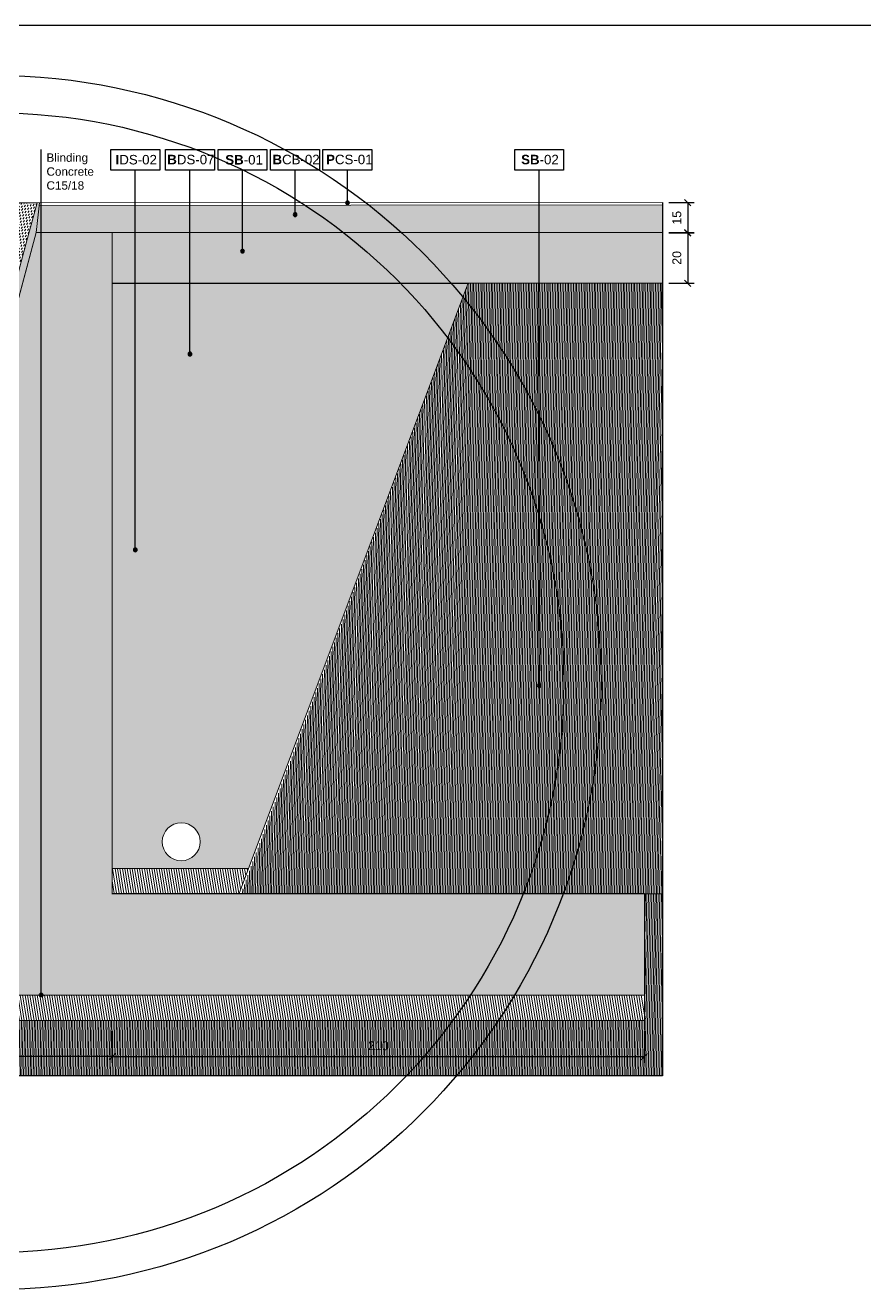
# Model space of a CAD drawing. Header units: metres. Extents: x -325 to 301, y -147 to 149.
# Drawn here: x 108.899 to 112.211, y 28.466 to 33.457 of the extents above; entities that cross this region are included whole.
import ezdxf

# ---------------------------------------------------------------- set-up
doc = ezdxf.new("R2010")
doc.units = ezdxf.units.M
doc.linetypes.add('ACAD_ISO03W100', pattern=[30, 12, -18])
doc.layers.get('Defpoints').update_dxf_attribs({"lineweight": 13})
doc.layers.add('-aux', color=50, linetype='Continuous', plot=False)
doc.layers.add('-AUX-QAD', color=5, linetype='Continuous', plot=False)
doc.layers.add('0-TX-1_25', color=7, linetype='Continuous', true_color=0x3f4f7f)
for name, color, linetype in [('02-L-Geotextile', 32, 'Continuous'), ('02-L-Waterproofing Membrane', 152, 'Continuous'), ('1-SECCIÓ', 1, 'Continuous'), ('A-KEYPLAN_HATCH', 7, 'Continuous'), ('A_TEXT_2', 7, 'Continuous')]:
    doc.layers.add(name, color=color, linetype=linetype)
for name, color, linetype, lineweight, true_color in [('03-TR-Paviment_08_Natural Stone Bleachers', 7, 'Continuous', 5, 0xafad9d), ('3-TR grava', 7, 'Continuous', 5, 0x666666), ('3-TR tot_u', 7, 'Continuous', 5, 0x787878)]:
    doc.layers.add(name, color=color, linetype=linetype, lineweight=lineweight, true_color=true_color)
for name, color, linetype, lineweight in [('1-CM', 7, 'Continuous', 0), ('3-TR Formigó', 252, 'Continuous', 0), ('3-TR Seleccionat', 44, 'Continuous', 0), ('3-TR Tot-u', 37, 'Continuous', 0)]:
    doc.layers.add(name, color=color, linetype=linetype, lineweight=lineweight)
doc.layers.add('_aux', color=2, linetype='Continuous', lineweight=30, plot=False)
doc.styles.get("Standard").update_dxf_attribs({"font": 'arial.ttf'})
doc.dimstyles.new('ISO-25', dxfattribs={"dimtxt": 0.1, "dimasz": 0.1, "dimexe": 0.1, "dimexo": 0.1, "dimgap": 0.1, "dimtad": 1, "dimdec": 0, "dimlfac": 100, "dimzin": 9, "dimtxsty": 'Standard', "dimblk": 'OBLIQUE', "dimcen": 0.1, "dimadec": 0, "dimazin": 0, "dimtfac": 1, "dimtdec": 0, "dimtmove": 0, "dimatfit": 3, "dimldrblk": 'OBLIQUE', "dimfxl": 1, "dimarcsym": 0})

# ---------------------------------------------------------------- blocks, each defined once
blk = doc.blocks.new('_Oblique')
at = {"color": 0, "lineweight": -2}
blk.add_line((-0.5, -0.5), (0.5, 0.5), dxfattribs=at)
blk = doc.blocks.new('*D683')
at = {"layer": '0-TX-1_25', "color": 0, "lineweight": -2, "transparency": 16777216}
for p, q in [((111.4376, 32.757), (111.5376, 32.757)), ((111.5126, 32.757), (111.5126, 32.637)), ((111.4376, 32.637), (111.5376, 32.637))]:
    blk.add_line(p, q, dxfattribs=at)
at = {"layer": 'Defpoints', "color": 0, "transparency": 16777216}
for p in [(111.4126, 32.757), (111.4126, 32.637), (111.5126, 32.637)]:
    blk.add_point(p, dxfattribs=at)
at = {"layer": '0-TX-1_25', "color": 0, "lineweight": -2, "transparency": 16777216, "xscale": 0.025, "yscale": 0.025, "zscale": 0.025}
for p, rotation in [((111.5126, 32.757), 90), ((111.5126, 32.637), 270)]:
    blk.add_blockref('_Oblique', p, dxfattribs=dict(at, rotation=rotation))
at = {"layer": '0-TX-1_25', "color": 0, "transparency": 16777216, "insert": (111.4698, 32.697), "char_height": 0.035, "attachment_point": 5, "rotation": 90}
blk.add_mtext('15', dxfattribs=at)
blk = doc.blocks.new('hatch keyplan 2')
at = {"layer": 'A-KEYPLAN_HATCH'}
blk.add_lwpolyline([(0, 0.00548), (0.01287, 0.00548), (0.01287, 0), (0, 0)], close=True, dxfattribs=at)
blk = doc.blocks.new('hatch keyplan')
at = {"layer": 'A-KEYPLAN_HATCH'}
blk.add_blockref('hatch keyplan 2', (1.43058, 0.85215), dxfattribs=at)
blk = doc.blocks.new('PCS01')
at = {"layer": 'A-KEYPLAN_HATCH'}
blk.add_blockref('hatch keyplan', (-1.42958, -0.85215), dxfattribs=at)
at = {"layer": 'A_TEXT_2', "insert": (0.0002, 0.00411), "char_height": 0.0025, "attachment_point": 1}
blk.add_mtext_dynamic_manual_height_columns('\\pi0.00161;{\\fArial|b1|i0|c0|p34;P}CS-01', width=0.0145619, gutter_width=0.015, heights=[0], dxfattribs=at)
blk = doc.blocks.new('POINT')
at = {"layer": '0-TX-1_25'}
h = blk.add_hatch(dxfattribs=at)
h.set_pattern_fill('ANGLE', color=256)
h.set_pattern_definition([(0, (-83.747, -12.726), (0, 6.985), [5.08, -1.905]), (90, (-83.747, -12.726), (-6.985, 4e-16), [5.08, -1.905])])
edge = h.paths.add_edge_path()
edge.add_arc((0, 0), 0.0075, 0, 360)
h = blk.add_hatch(color=256, dxfattribs=at)
h.dxf.hatch_style = 1
edge = h.paths.add_edge_path()
edge.add_arc((0, 0), 0.0075, 0, 360)
blk.add_circle((0, 0), 0.0075, dxfattribs=at)
blk = doc.blocks.new('B-DS07')
at = {"layer": 'A-KEYPLAN_HATCH'}
blk.add_blockref('hatch keyplan', (-1.43058, -0.85215), dxfattribs=at)
at = {"layer": 'A_TEXT_2', "insert": (-0.0008, 0.00408), "char_height": 0.0025, "attachment_point": 1}
blk.add_mtext_dynamic_manual_height_columns('\\pi0.00128;{\\fArial|b1|i0|c0|p34;B}DS-07', width=0.0145619, gutter_width=0.015, heights=[0], dxfattribs=at)
blk = doc.blocks.new('I-06B')
at = {"layer": 'A-KEYPLAN_HATCH'}
blk.add_blockref('hatch keyplan', (-1.43058, -0.85215), dxfattribs=at)
at = {"layer": 'A_TEXT_2', "insert": (-0.0008, 0.00405), "char_height": 0.0025, "attachment_point": 1}
blk.add_mtext_dynamic_manual_height_columns('\\pi0.00206;{\\fArial|b1|i0|c0|p34;I}DS-02', width=0.0145619, gutter_width=0.015, heights=[0], dxfattribs=at)
blk = doc.blocks.new('SB-01')
at = {"layer": 'A-KEYPLAN_HATCH'}
blk.add_blockref('hatch keyplan', (-1.43058, -0.85215), dxfattribs=at)
at = {"layer": 'A_TEXT_2', "insert": (-0.0008, 0.00403), "char_height": 0.0025, "attachment_point": 1}
blk.add_mtext_dynamic_manual_height_columns('\\pi0.00271;{\\fArial|b1|i0|c0|p34;SB}-01', width=0.0145619, gutter_width=0.015, heights=[0], dxfattribs=at)
blk = doc.blocks.new('B-CB02')
at = {"layer": 'A-KEYPLAN_HATCH'}
blk.add_blockref('hatch keyplan', (-1.43058, -0.85215), dxfattribs=at)
at = {"layer": 'A_TEXT_2', "insert": (-0.0008, 0.00409), "char_height": 0.0025, "attachment_point": 1}
blk.add_mtext_dynamic_manual_height_columns('\\pi0.00129;{\\fArial|b1|i0|c0|p34;B}CB-02', width=0.0145619, gutter_width=0.015, heights=[0], dxfattribs=at)
blk = doc.blocks.new('*D1362')
at = {"layer": '0-TX-1_25', "color": 0, "lineweight": -2, "transparency": 16777216}
for p, q in [((111.4376, 32.6387), (111.5376, 32.6387)), ((111.5126, 32.6387), (111.5126, 32.4387)), ((111.4376, 32.4387), (111.5376, 32.4387))]:
    blk.add_line(p, q, dxfattribs=at)
at = {"layer": 'Defpoints', "color": 0, "transparency": 16777216}
for p in [(111.4126, 32.6387), (111.4126, 32.4387), (111.5126, 32.4387)]:
    blk.add_point(p, dxfattribs=at)
at = {"layer": '0-TX-1_25', "color": 0, "lineweight": -2, "transparency": 16777216, "xscale": 0.025, "yscale": 0.025, "zscale": 0.025}
for p, rotation in [((111.5126, 32.6387), 90), ((111.5126, 32.4387), 270)]:
    blk.add_blockref('_Oblique', p, dxfattribs=dict(at, rotation=rotation))
at = {"layer": '0-TX-1_25', "color": 0, "transparency": 16777216, "insert": (111.4698, 32.5387), "char_height": 0.035, "attachment_point": 5, "rotation": 90}
blk.add_mtext('20', dxfattribs=at)
blk = doc.blocks.new('*D1507')
at = {"layer": '0-TX-1_25', "color": 0, "lineweight": -2, "transparency": 16777216}
for p, q in [((125.0709, 30.3796), (124.9763, 30.3796)), ((125.0013, 30.3796), (125.0013, 30.2288)), ((124.9013, 30.2288), (125.0263, 30.2288))]:
    blk.add_line(p, q, dxfattribs=at)
at = {"layer": 'Defpoints', "color": 0, "transparency": 16777216}
for p in [(125.0959, 30.3796), (22.7213, 30.2288), (125.0013, 30.2288)]:
    blk.add_point(p, dxfattribs=at)
at = {"layer": '0-TX-1_25', "color": 0, "lineweight": -2, "transparency": 16777216, "xscale": 0.025, "yscale": 0.025, "zscale": 0.025}
for p, rotation in [((125.0013, 30.3796), 90), ((125.0013, 30.2288), 270)]:
    blk.add_blockref('_Oblique', p, dxfattribs=dict(at, rotation=rotation))
at = {"layer": '0-TX-1_25', "color": 0, "transparency": 16777216, "insert": (124.9584, 30.3042), "char_height": 0.035, "attachment_point": 5, "rotation": 90}
blk.add_mtext('15', dxfattribs=at)
blk = doc.blocks.new('*D1716')
at = {"layer": '0-TX-1_25', "color": 0, "lineweight": -2, "transparency": 16777216}
for p, q in [((22.7944, 30.8407), (22.6694, 30.8407)), ((22.6944, 30.8407), (22.6944, 30.7266)), ((22.7059, 30.7266), (22.6694, 30.7266))]:
    blk.add_line(p, q, dxfattribs=at)
at = {"layer": 'Defpoints', "color": 0, "transparency": 16777216}
for p in [(141.1864, 30.8407), (22.6944, 30.7266), (22.7309, 30.7266)]:
    blk.add_point(p, dxfattribs=at)
at = {"layer": '0-TX-1_25', "color": 0, "lineweight": -2, "transparency": 16777216, "xscale": 0.025, "yscale": 0.025, "zscale": 0.025}
for p, rotation in [((22.6944, 30.8407), 90), ((22.6944, 30.7266), 270)]:
    blk.add_blockref('_Oblique', p, dxfattribs=dict(at, rotation=rotation))
at = {"layer": '0-TX-1_25', "color": 0, "transparency": 16777216, "insert": (22.6518, 30.7837), "char_height": 0.035, "attachment_point": 5, "rotation": 90}
blk.add_mtext('11', dxfattribs=at)
blk = doc.blocks.new('*D2822')
at = {"layer": '0-TX-1_25', "color": 0, "lineweight": -2, "transparency": 16777216}
for p, q in [((109.242, 29.4862), (109.242, 29.3612)), ((111.342, 29.4862), (111.342, 29.3612)), ((109.242, 29.3862), (111.342, 29.3862))]:
    blk.add_line(p, q, dxfattribs=at)
at = {"layer": 'Defpoints', "color": 0, "transparency": 16777216}
for p in [(109.242, 30.0292), (111.342, 30.0292), (111.342, 29.3862)]:
    blk.add_point(p, dxfattribs=at)
at = {"layer": '0-TX-1_25', "color": 0, "lineweight": -2, "transparency": 16777216, "xscale": 0.025, "yscale": 0.025, "zscale": 0.025, "rotation": 180}
blk.add_blockref('_Oblique', (109.242, 29.3862), dxfattribs=at)
at = {"layer": '0-TX-1_25', "color": 0, "lineweight": -2, "transparency": 16777216, "xscale": 0.025, "yscale": 0.025, "zscale": 0.025}
blk.add_blockref('_Oblique', (111.342, 29.3862), dxfattribs=at)
at = {"layer": '0-TX-1_25', "color": 0, "transparency": 16777216, "insert": (110.292, 29.4291), "char_height": 0.035, "attachment_point": 5}
blk.add_mtext('210', dxfattribs=at)
blk = doc.blocks.new('*D2823')
at = {"layer": '0-TX-1_25', "color": 0, "lineweight": -2, "transparency": 16777216}
for p, q in [((108.2425, 29.4862), (108.2425, 29.3612)), ((109.242, 29.4862), (109.242, 29.3612)), ((109.242, 29.3862), (108.2425, 29.3862))]:
    blk.add_line(p, q, dxfattribs=at)
at = {"layer": 'Defpoints', "color": 0, "transparency": 16777216}
for p in [(108.2425, 30.0292), (109.242, 30.0292), (108.2425, 29.3862)]:
    blk.add_point(p, dxfattribs=at)
at = {"layer": '0-TX-1_25', "color": 0, "lineweight": -2, "transparency": 16777216, "xscale": 0.025, "yscale": 0.025, "zscale": 0.025, "rotation": 180}
blk.add_blockref('_Oblique', (108.2425, 29.3862), dxfattribs=at)
at = {"layer": '0-TX-1_25', "color": 0, "lineweight": -2, "transparency": 16777216, "xscale": 0.025, "yscale": 0.025, "zscale": 0.025}
blk.add_blockref('_Oblique', (109.242, 29.3862), dxfattribs=at)
at = {"layer": '0-TX-1_25', "color": 0, "transparency": 16777216, "insert": (108.7422, 29.4291), "char_height": 0.035, "attachment_point": 5}
blk.add_mtext('100', dxfattribs=at)
blk = doc.blocks.new('SB-02')
at = {"layer": 'A-KEYPLAN_HATCH'}
blk.add_blockref('hatch keyplan', (-1.43058, -0.85215), dxfattribs=at)
at = {"layer": 'A_TEXT_2', "insert": (-0.0008, 0.00408), "char_height": 0.0025, "attachment_point": 1}
blk.add_mtext_dynamic_manual_height_columns('\\pi0.00249;{\\fArial|b1|i0|c0|p34;SB}-02', width=0.0145619, gutter_width=0.015, heights=[0], dxfattribs=at)

msp = doc.modelspace()

# ---------------------------------------------------------------- hatches: boundary and pattern name
at = {"layer": '03-TR-Paviment_08_Natural Stone Bleachers'}
h = msp.add_hatch(dxfattribs=at)
h.set_pattern_fill('DASH', color=256, scale=0.002611, angle=233, style=0, double=1)
h.set_pattern_definition([(233, (-46.239539, -92.854922), (0.0016315323, -0.01160895562), [0.0082894435, -0.0082894435])])
h.paths.add_polyline_path([(108.8419, 32.7557), (108.9454, 32.7558), (108.8276, 32.3163), (108.731, 32.3422)])
at = {"layer": '3-TR Formigó'}
h = msp.add_hatch(dxfattribs=at)
h.set_pattern_fill('ANSI31', color=256, scale=0.003, angle=234.1752, style=0)
h.set_pattern_definition([(279.1752, (109.317729, 29.909296), (0.00940313, 0.0015188), [])])
h.paths.add_polyline_path([(109.242, 30.0301), (109.742, 30.0301), (109.7796, 30.1292), (109.242, 30.1292)])
h = msp.add_hatch(dxfattribs=at)
h.set_pattern_fill('ANSI31', color=256, scale=0.003, angle=234.1752)
h.set_pattern_definition([(279.175244, (-102.153147, -14.149756), (0.00940313004, 0.0015188056), [])])
h.paths.add_polyline_path([(111.345, 29.5293), (111.3391, 29.6293), (105.8918, 29.6292), (105.8918, 29.5292)])
at = {"layer": '3-TR grava'}
h = msp.add_hatch(dxfattribs=at)
h.set_pattern_fill('GRAVEL', color=256, scale=0.0025, angle=-65.4594)
h.set_pattern_definition([(162.5533796, (2.5500054, -0.0138024), (-0.73086644131, 0.22474540032), [0.008543036, -0.84576209]), (119.510333, (2.5418553, -0.011241), (0.374251288077, -0.66679248899), [0.014660118, -1.451351222]), (67.051039, (2.534634, 0.001517), (-0.37166305921, -0.86775216532), [0.010337038, -1.02336807]), (201.814281, (2.5099072, 0.0174516), (1.1816513546, 0.469715154285), [0.013350113, -1.321660936]), (227.3742463, (2.497513, 0.0124907), (0.56129668583, 0.605306765596), [0.013090842, -1.295995194]), (291.814281, (2.488648, 0.0028586), (-0.469715154285, 1.1816513546), [0.013350113, -1.321660936]), (332.2348325, (2.4936087, -0.0095356), (-0.920500067664, 0.48719079982), [0.01765484, -1.747827883]), (6.7959204, (2.5092309, -0.01776), (1.455422802274, 0.175879835744), [0.016667988, -1.650131415]), (55.9701577, (2.5257818, -0.0157877), (0.53993870226, 0.80497232735), [0.013395325, -1.326138642]), (109.7769504, (2.533278, -0.0046864), (0.23234959325, -0.6617765231), [0.015292832, -0.749348424]), (156.9380299, (2.5281036, 0.0097044), (-0.951889986588, 0.403052978446), [0.019776948, -1.957919313]), (73.354667, (2.53544, -0.0399984), (0.16196556244, 0.56259079852), [0.006750113, -0.668264146]), (106.0098265, (2.5373734, -0.033531), (0.22733362578, -0.80367821458), [0.01284205, -1.271365975]), (159.54059, (2.53383, -0.021187), (-0.05776387, -0.026373951), [0.008980233, -0.080822328]), (137.739183, (2.538917, -0.013979), (0.24739749646, -0.2360714484), [0.004836033, -0.47876556]), (226.342002, (2.535338, -0.010726), (0.1469176593, 0.1368857239), [0.00683914, -0.335118825]), (325.504349, (2.530616, -0.015674), (0.194649594, -0.120543708), [0.01110799, -0.359157454]), (96.105643, (2.539771, -0.021965), (-0.0050159677, -0.1419016916), [0.00803218, -0.192772453]), (310.9301324, (2.520041, 0.0227766), (0.43703112279, -0.49851684798), [0.0112522, -1.113970667]), (4.886768, (2.5274127, 0.0142754), (-0.74089837675, -0.05905798283), [0.009439973, -0.934555392]), (227.739183, (2.551324, -0.0166906), (0.2360714484, 0.24739749646), [0.009672002, -0.47392959]), (278.1510517, (2.5448196, -0.0238488), (-0.09044790183, 0.65676055534), [0.0112522, -1.113970667]), (273.984547, (2.4842274, 0.006425), (-0.0163420158, 0.3415672533), [0.01085088, -0.531693358]), (229.3157327, (2.4849814, -0.0044), (0.50353281537, 0.57893281462), [0.009091803, -0.900089835]), (1.3420016, (2.493824, -0.043642), (0.3415672533, 0.01634201583), [0.009672002, -0.47392959]), (311.8946167, (2.5034933, -0.0434156), (-0.57391684668, 0.64543450721), [0.01064457, -1.0538094]), (3.984547, (2.480901, -0.015338), (-0.3415672533, -0.0163420158), [0.00542544, -0.537118798]), (35.850525, (2.492241, -0.040176), (0.2046815294, 0.1632596751), [0.003237865, -0.320549874]), (100.504349, (2.494866, -0.03828), (0.0213579835, -0.1996655617), [0.013090842, -0.248726365]), (120.549598, (2.4924793, -0.0254085), (0.32150338248, -0.55126475042), [0.012131675, -1.20103412]), (238.23066, (2.525418, -0.018048), (0.089153789, 0.1105117726), [0.009158097, -0.21979441]), (287.6978187, (2.520596, -0.025834), (0.33282943061, -1.034733695266), [0.01598892, -1.582900227]), (355.485988, (2.5254565, -0.041066), (-0.50984289608, 0.04643782207), [0.006537706, -0.647234808]), (24.54059, (2.531974, -0.04158), (0.03138992, 0.08413782), [0.00381, -0.05969]), (54.7970292, (2.493685, -0.023462), (-0.29885128628, -0.41567313925), [0.008821674, -0.87334852]), (342.5533796, (2.4987703, -0.0162537), (0.7308664413, -0.22474540033), [0.017086072, -0.837219055]), (294.54059, (2.51507, -0.021376), (0.08413782, -0.03138992), [0.01651, -0.04699]), (259.8454386, (2.5219276, -0.036395), (-0.14060757846, -0.76225636034), [0.01004024, -0.993982918]), (188.595196, (2.5201575, -0.046278), (-0.2574294319, -0.04773193475), [0.009245727, -0.45304125]), (142.1865674, (2.5110156, -0.0476597), (-1.07874377495, 0.83377402095), [0.015053627, -1.49031161]), (109.9666708, (2.499123, -0.0384305), (-0.28509749581, 0.77730426339), [0.015925736, -1.57664616])])
h.paths.add_polyline_path([(110.2627, 31.4159), (109.7796, 30.1292), (109.242, 30.1292), (109.242, 32.4386), (110.6467, 32.4387)])
edge = h.paths.add_edge_path(flags=16)
edge.add_arc((109.5142, 30.2343), 0.075, 0, 360)
at = {"layer": '3-TR Seleccionat'}
h = msp.add_hatch(dxfattribs=at)
h.set_pattern_fill('ANSI31', color=256, scale=0.002, angle=223.8682)
h.set_pattern_definition([(268.8682195, (2.924366, 4.728651), (0.00634876118, -0.00012542528), [])])
h.paths.add_polyline_path([(109.75, 30.0292), (111.4127, 30.0293), (111.4127, 32.4387), (110.6467, 32.4387)])
h = msp.add_hatch(dxfattribs=at)
h.set_pattern_fill('ANSI31', color=256, scale=0.002, angle=223.8682)
h.set_pattern_definition([(268.8682195, (0.4408655, 4.0218437), (0.00634876118, -0.00012542528), [])])
h.paths.add_polyline_path([(104.4128, 30.03), (104.4128, 29.31), (111.4128, 29.31), (111.4127, 30.0286), (111.342, 30.0292), (111.342, 29.5293), (105.8918, 29.5293), (105.8918, 30.0292)])
at = {"layer": '3-TR Tot-u'}
h = msp.add_hatch(dxfattribs=at)
h.set_pattern_fill('EARTH', color=256, scale=0.005, angle=-84.0741)
h.set_pattern_definition([(275.925852, (2.473252, 1.280642), (0.034858251, -0.028302426), [0.03175, -0.03175]), (275.925852, (2.485095, 1.28187), (0.034858251, -0.028302426), [0.03175, -0.03175]), (275.925852, (2.496937, 1.2831), (0.034858251, -0.028302426), [0.03175, -0.03175]), (5.925852, (2.501295, 1.279562), (0.028302426, 0.034858251), [0.03175, -0.03175]), (5.925852, (2.502524, 1.26772), (0.028302426, 0.034858251), [0.03175, -0.03175]), (5.925852, (2.503753, 1.255877), (0.028302426, 0.034858251), [0.03175, -0.03175])])
h.paths.add_polyline_path([(111.4127, 32.4387), (111.4127, 32.6387), (109.242, 32.6387), (109.242, 32.4387)])
at = {"layer": '3-TR tot_u'}
h = msp.add_hatch(dxfattribs=at)
h.set_pattern_fill('AR-CONC', color=256, scale=9e-05, angle=90.2664)
h.set_pattern_definition([(140.266414, (2.473252, 1.130642), (0.0013582613, 0.0164031132), [0.0017145, -0.0188595]), (85.266414, (2.473252, 1.130642), (-0.0171801815, -0.0032518273), [0.0013716, -0.0150876526]), (190.717859, (2.473365, 1.132009), (-0.0158219194, 0.0131512858), [0.0014571008, -0.016028122]), (136.450614, (2.46868, 1.13062), (0.003670327, 0.024414444), [0.00257175, -0.02828925]), (186.901972, (2.468986, 1.132655), (-0.0223674596, 0.021262598), [0.002185652, -0.024042205]), (81.450565, (2.46868, 1.13062), (-0.0223674596, 0.021262598), [0.002057397, -0.022631376]), (111.266414, (2.469813, 1.132912), (0.0091403206, 0.0136879438), [0.0017145, -0.0188595]), (56.266414, (2.469813, 1.132912), (-0.0166026007, 0.0054850432), [0.0013716, -0.0150876]), (161.71786, (2.470574, 1.134052), (-0.0074622802, 0.019172987), [0.0014571008, -0.0160280944]), (127.7664143, (2.473252, 1.1306417), (-0.00761116375, 0.0002425866), [0, -0.01490472, 0, -0.0153162, 0, -0.01514475]), (97.766414, (2.473252, 1.130642), (-0.00904411703, 0.00597178094), [0, -0.00873252, 0, -0.01456182, 0, -0.00577215]), (57.766414, (2.473276, 1.125544), (0.00045883928, 0.012205419), [0, -0.005715, 0, -0.0178308, 0, -0.0236601]), (47.766414, (2.473287, 1.123258), (-0.0023503487, 0.0133208417), [0, -0.0074295, 0, -0.01184148, 0, -0.0168021])])
h.paths.add_polyline_path([(108.942, 32.6387), (108.942, 32.6687), (108.9558, 32.7557), (108.9454, 32.7558), (108.9133, 32.636), (108.8276, 32.3163), (108.731, 32.3422), (108.7284, 32.3325), (108.825, 32.3066), (108.6193, 31.5392), (108.6473, 31.5392)])
h = msp.add_hatch(dxfattribs=at)
h.set_pattern_fill('AR-CONC', color=256, scale=0.00025, angle=92.9928)
h.set_pattern_definition([(142.992814, (2.473252, 1.13064), (0.001601339, 0.045692094), [0.0047625, -0.0523875]), (87.992814, (2.47325, 1.13064), (-0.047239044, -0.011292642), [0.00381, -0.041910146]), (193.44426, (2.473386, 1.13445), (-0.045637704, 0.034399452), [0.004047502, -0.044522561]), (139.177014, (2.46057, 1.12998), (0.00695794, 0.068226093), [0.00714375, -0.07858125]), (189.62837, (2.46115, 1.135664), (-0.064870924, 0.05604051), [0.006071256, -0.0667839]), (84.176966, (2.46057, 1.12998), (-0.064870924, 0.05604051), [0.00571499, -0.062864933]), (113.992814, (2.46341, 1.136486), (0.023552455, 0.039186736), [0.0047625, -0.0523875]), (58.992814, (2.46341, 1.136486), (-0.04679087, 0.013025288), [0.00381, -0.04191]), (164.44426, (2.46537, 1.13975), (-0.023238414, 0.052212023), [0.004047502, -0.044522484]), (130.492814, (2.473252, 1.130642), (-0.021150243, -0.000332572), [0, -0.041402, 0, -0.042545, 0, -0.04206875]), (100.492814, (2.473252, 1.130642), (-0.02588316, 0.0153745068), [0, -0.024257, 0, -0.0404495, 0, -0.01603375]), (60.492814, (2.473992, 1.1165), (-0.0003395879, 0.033926191), [0, -0.015875, 0, -0.04953, 0, -0.0657225]), (50.492814, (2.474323, 1.11016), (-0.0082814355, 0.036649903), [0, -0.0206375, 0, -0.032893, 0, -0.0466725])])
h.paths.add_polyline_path([(111.4126, 32.747), (108.9542, 32.7458), (108.942, 32.6387), (111.4127, 32.6387)])
h = msp.add_hatch(dxfattribs=at)
h.set_pattern_fill('AR-CONC', color=256, scale=0.00025, angle=90.2657)
h.set_pattern_definition([(140.265705, (14.859243, -6.905987), (0.003773512, 0.045564157), [0.0047625, -0.0523875]), (85.265705, (14.859243, -6.905987), (-0.047722838, -0.009032263), [0.00381, -0.041910146]), (190.71715, (14.859558, -6.90219), (-0.043949324, 0.036531893), [0.004047502, -0.044522561]), (136.449905, (14.846543, -6.906046), (0.010196192, 0.067817773), [0.00714375, -0.07858125]), (186.90126, (14.84739, -6.900394), (-0.0621311, 0.05906354), [0.006071256, -0.0667839]), (81.44986, (14.84654, -6.906046), (-0.0621311, 0.05906354), [0.00571499, -0.062864933]), (111.265705, (14.84969, -6.89968), (0.02539025, 0.038021752), [0.0047625, -0.0523875]), (56.265705, (14.84969, -6.89968), (-0.046118147, 0.015236802), [0.00381, -0.04191]), (161.71715, (14.851805, -6.896512), (-0.020727897, 0.053258554), [0.004047502, -0.044522484]), (127.765705, (14.859243, -6.905987), (-0.0211421132, 0.0006741133), [0, -0.041402, 0, -0.042545, 0, -0.04206875]), (97.765705, (14.859243, -6.905987), (-0.025122342, 0.0165885913), [0, -0.024257, 0, -0.0404495, 0, -0.01603375]), (57.765705, (14.859309, -6.920147), (0.001274973, 0.033903926), [0, -0.015875, 0, -0.04953, 0, -0.0657225]), (47.765705, (14.859338, -6.926497), (-0.0065282885, 0.037002419), [0, -0.0206375, 0, -0.032893, 0, -0.0466725])])
h.paths.add_polyline_path([(109.242, 30.0292), (109.242, 32.6387), (108.942, 32.6387), (108.2425, 30.0292)])
h = msp.add_hatch(dxfattribs=at)
h.set_pattern_fill('AR-CONC', color=256, scale=0.00025, angle=90.2657)
h.set_pattern_definition([(140.265705, (12.64336, -8.035392), (0.003773512, 0.045564157), [0.0047625, -0.0523875]), (85.265705, (12.64336, -8.03539), (-0.047722838, -0.009032263), [0.00381, -0.041910146]), (190.71715, (12.643676, -8.031595), (-0.043949324, 0.036531893), [0.004047502, -0.044522561]), (136.449905, (12.63066, -8.03545), (0.010196192, 0.067817773), [0.00714375, -0.07858125]), (186.90126, (12.63151, -8.0298), (-0.0621311, 0.05906354), [0.006071256, -0.0667839]), (81.44986, (12.63066, -8.03545), (-0.0621311, 0.05906354), [0.00571499, -0.062864933]), (111.265705, (12.633807, -8.029086), (0.02539025, 0.038021752), [0.0047625, -0.0523875]), (56.265705, (12.633807, -8.029086), (-0.046118147, 0.015236802), [0.00381, -0.04191]), (161.71715, (12.635923, -8.02592), (-0.020727897, 0.053258554), [0.004047502, -0.044522484]), (127.765705, (12.643361, -8.035392), (-0.0211421132, 0.0006741133), [0, -0.041402, 0, -0.042545, 0, -0.04206875]), (97.765705, (12.643361, -8.035392), (-0.025122342, 0.0165885913), [0, -0.024257, 0, -0.0404495, 0, -0.01603375]), (57.765705, (12.643427, -8.049552), (0.001274973, 0.033903926), [0, -0.015875, 0, -0.04953, 0, -0.0657225]), (47.765705, (12.643456, -8.055902), (-0.0065282885, 0.037002419), [0, -0.0206375, 0, -0.032893, 0, -0.0466725])])
h.paths.add_polyline_path([(108.3748, 30.0292), (108.3748, 29.6295), (111.342, 29.6294), (111.342, 30.0296)])

# ---------------------------------------------------------------- linework, layer by layer
at = {"layer": '-aux'}
msp.add_lwpolyline([(12.2345, 33.4567), (142.2345, 33.4567)], dxfattribs=at)
at = {"layer": '-AUX-QAD'}
for radius in [2.3962, 2.2491]:
    msp.add_circle((108.7745, 30.8625), radius, dxfattribs=at)
at = {"layer": '0-TX-1_25'}
for points in [[(108.962, 29.6293), (108.962, 32.9665)], [(109.3331, 31.3853), (109.333, 32.8843)], [(109.5487, 32.1583), (109.5487, 32.8843)], [(109.7561, 32.5655), (109.7561, 32.8843)], [(109.9636, 32.7094), (109.9636, 32.8843)], [(110.1703, 32.7559), (110.1702, 32.8843)], [(110.9266, 30.8493), (110.9266, 32.8843)]]:
    msp.add_lwpolyline(points, dxfattribs=at)
at = {"layer": '02-L-Geotextile', "color": 244, "linetype": 'ACAD_ISO03W100', "ltscale": 0.002, "true_color": 0x991b1e, "const_width": 0.005}
msp.add_lwpolyline([(109.242, 32.4387), (110.6467, 32.4387)], dxfattribs=at)
at = {"layer": '02-L-Waterproofing Membrane', "linetype": 'ACAD_ISO03W100', "ltscale": 0.002, "const_width": 0.005}
msp.add_lwpolyline([(109.242, 32.6387), (109.242, 30.0292), (111.342, 30.0292)], dxfattribs=at)
at = {"layer": '1-CM'}
for points in [[(108.9454, 32.7558), (108.9454, 32.7558), (108.9221, 32.6687), (108.9221, 32.6687), (108.9133, 32.636), (108.8276, 32.3163), (108.731, 32.3422), (108.7284, 32.3325), (108.825, 32.3066), (108.6193, 31.5392), (108.6473, 31.5392), (108.942, 32.6387)], [(108.8419, 32.7557), (108.9454, 32.7558)], [(108.9221, 32.6687), (108.9454, 32.7558)], [(108.942, 32.6387), (108.9553, 32.7558)], [(108.9454, 32.7558), (110.2626, 32.7569)], [(108.9542, 32.7458), (111.4126, 32.7479)], [(108.9558, 32.7557), (111.4126, 32.757)], [(109.242, 31.2387), (109.242, 31.6387), (109.242, 32.6387), (108.942, 32.6387), (108.5454, 31.1592)], [(110.2627, 32.4387), (109.242, 32.4387), (109.242, 32.6387), (110.2627, 32.6387)], [(110.2627, 32.4387), (109.242, 32.4387), (109.242, 32.6387), (111.4127, 32.6387)], [(110.6467, 32.4387), (111.4127, 32.4387)], [(109.242, 31.1585), (109.242, 30.0292)], [(109.242, 30.0292), (109.242, 30.1292), (109.7796, 30.1292), (109.7424, 30.0301)], [(109.242, 30.0292), (109.3528, 30.0292), (111.342, 30.0293), (111.342, 29.6293), (107.2628, 29.6293)], [(109.242, 30.0292), (111.342, 30.0292), (111.342, 29.6293), (110.2628, 29.6292)], [(111.342, 30.0293), (111.4127, 30.0293)]]:
    msp.add_lwpolyline(points, dxfattribs=at)
for points in [[(110.2627, 31.4159), (109.7796, 30.1292), (109.242, 30.1292), (109.242, 32.4386), (110.6467, 32.4387)], [(105.8918, 29.6293), (105.8918, 29.5293), (111.342, 29.5293), (111.342, 29.6293)]]:
    msp.add_lwpolyline(points, close=True, dxfattribs=at)
msp.add_circle((109.5142, 30.2343), 0.075, dxfattribs=at)
at = {"layer": '1-SECCIÓ'}
msp.add_lwpolyline([(111.4126, 32.7569), (111.4128, 29.31)], dxfattribs=at)
at = {"layer": '_aux'}
msp.add_lwpolyline([(111.4128, 29.31), (104.4128, 29.31)], dxfattribs=at)

# ---------------------------------------------------------------- block references
at = {"layer": '0-TX-1_25', "xscale": 15, "yscale": 15, "zscale": 15}
for name, p in [('I-06B', (109.2365, 32.8843)), ('B-DS07', (109.4521, 32.8843)), ('SB-01', (109.6595, 32.8843)), ('B-CB02', (109.867, 32.8843)), ('SB-02', (110.8301, 32.8843))]:
    msp.add_blockref(name, p, dxfattribs=at)
at = {"layer": '0-TX-1_25', "xscale": -1, "rotation": 1.131780543641376}
for p in [(110.1703, 32.7559), (109.9636, 32.7094), (109.7561, 32.5655), (109.5487, 32.1592), (109.3331, 31.3862), (110.9266, 30.8505)]:
    msp.add_blockref('POINT', p, dxfattribs=at)
at = {"layer": '0-TX-1_25'}
msp.add_blockref('POINT', (108.962, 29.6293), dxfattribs=at)
at = {"layer": 'A-KEYPLAN_HATCH', "xscale": 14.99999999999007, "yscale": 14.99999999999007, "zscale": 14.99999999999007}
msp.add_blockref('PCS01', (110.0587, 32.8843), dxfattribs=at)

# ---------------------------------------------------------------- texts
at = {"layer": '0-TX-1_25', "insert": (108.9828, 32.951), "char_height": 0.033, "attachment_point": 1}
msp.add_mtext_dynamic_manual_height_columns('Blinding Concrete\\PC15/18', width=0.255416, gutter_width=12.5, heights=[0], dxfattribs=at)

# ---------------------------------------------------------------- dimensions: what is measured, and where the dimension line sits
at = {"layer": '0-TX-1_25'}
for base, p1, p2, text, picture, middle in [((111.5126, 32.637), (111.4126, 32.757), (111.4126, 32.637), '15', '*D683', (111.4698, 32.697)), ((111.5126, 32.4387), (111.4126, 32.6387), (111.4126, 32.4387), '20', '*D1362', (111.4698, 32.5387))]:
    dim = msp.add_linear_dim(base=base, p1=p1, p2=p2, angle=90, text=text, dimstyle='ISO-25', override={"dimtxt": 0.035, "dimasz": 0.025, "dimexe": 0.025, "dimexo": 0.025, "dimgap": 0.025, "dimblk1": 'Oblique', "dimblk2": 'Oblique', "dimsah": 1, "dimfxl": 0.1, "dimfxlon": 1, "dimarcsym": 1}, dxfattribs=at)
    dim.commit()
    dim.dimension.update_dxf_attribs({"geometry": picture, "text_midpoint": middle})
for base, p1, p2, picture, middle in [((22.6944, 30.7266), (141.1864, 30.8407), (22.7309, 30.7266), '*D1716', (22.6518, 30.7837)), ((125.0013, 30.2288), (125.0959, 30.3796), (22.7213, 30.2288), '*D1507', (124.9584, 30.3042))]:
    dim = msp.add_linear_dim(base=base, p1=p1, p2=p2, angle=90, dimstyle='ISO-25', override={"dimtxt": 0.035, "dimasz": 0.025, "dimexe": 0.025, "dimexo": 0.025, "dimgap": 0.025, "dimblk1": 'Oblique', "dimblk2": 'Oblique', "dimsah": 1, "dimfxl": 0.1, "dimfxlon": 1, "dimarcsym": 1}, dxfattribs=at)
    dim.commit()
    dim.dimension.update_dxf_attribs({"geometry": picture, "text_midpoint": middle})
for base, p2, picture, middle in [((108.2425, 29.3862), (108.2425, 30.0292), '*D2823', (108.7422, 29.4291)), ((111.342, 29.3862), (111.342, 30.0292), '*D2822', (110.292, 29.4291))]:
    dim = msp.add_linear_dim(base=base, p1=(109.242, 30.0292), p2=p2, dimstyle='ISO-25', override={"dimtxt": 0.035, "dimasz": 0.025, "dimexe": 0.025, "dimexo": 0.025, "dimgap": 0.025, "dimblk1": 'Oblique', "dimblk2": 'Oblique', "dimsah": 1, "dimfxl": 0.1, "dimfxlon": 1, "dimarcsym": 1}, dxfattribs=at)
    dim.commit()
    dim.dimension.update_dxf_attribs({"geometry": picture, "text_midpoint": middle})

doc.saveas('drawing.dxf')
